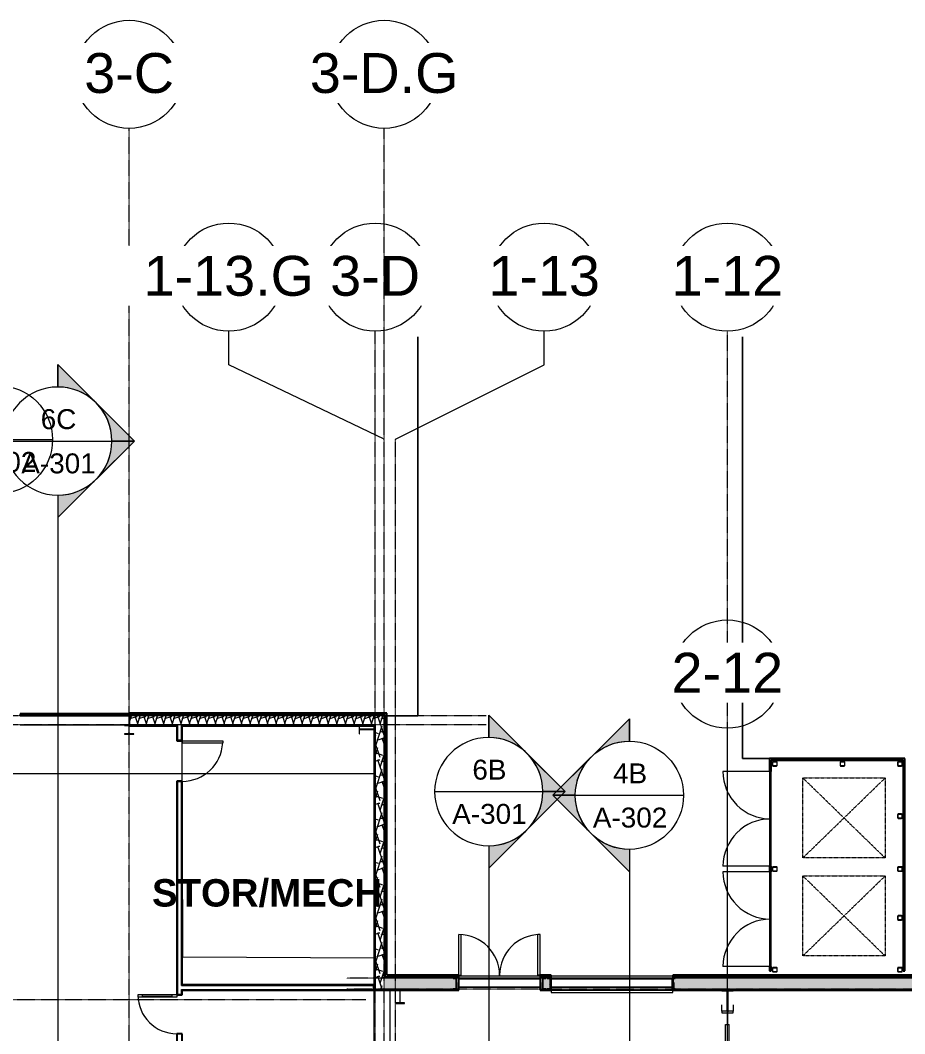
# Model space of a CAD drawing. Header units: inches. Extents: x 25369 to 33161, y -23509 to -20274.
# Drawn here: x 28388 to 29172, y -21174 to -20274 of the extents above; entities that cross this region are included whole.
import ezdxf

# ---------------------------------------------------------------- set-up
doc = ezdxf.new("R2010")
doc.units = ezdxf.units.IN
doc.header["$MEASUREMENT"] = 0
doc.linetypes.add('Grid Line 1_2_', pattern=[0.875, 0.5, -0.125, 0.125, -0.125])
doc.linetypes.add('Hidden 1_8_', pattern=[0.1875, 0.125, -0.0625])
for name, color, linetype, lineweight in [('A-AREA', 32, 'Continuous', 9), ('A-DETL-HDLN', 90, 'Hidden 1_8_', 9), ('A-DOOR', 31, 'Continuous', 9), ('A-DOOR-GLAZ', 31, 'Continuous', 15), ('A-FLOR', 192, 'Continuous', 9), ('A-FLOR-HRAL', 11, 'Continuous', 9), ('A-WALL', 113, 'Continuous', 9), ('A-WALL-PATT', 111, 'Continuous', 25), ('C-TOPO', 7, 'Continuous', 9), ('EOP-PR', 4, 'Continuous', 13), ('G-ANNO-SYMB', 111, 'Continuous', 9), ('I-WALL', 2, 'Continuous', 9), ('L-SITE-WALL', 31, 'Continuous', 9), ('M-AREA-IDEN', 171, 'Continuous', 9), ('S-BEAM', 12, 'Continuous', 9), ('S-COLS', 52, 'Continuous', 9), ('S-GRID', 1, 'Continuous', 9), ('S-GRID-IDEN', 1, 'Continuous', 9)]:
    doc.layers.add(name, color=color, linetype=linetype, lineweight=lineweight)
doc.styles.add('Arial', font='arial.ttf', dxfattribs={"height": 35.407186})
doc.styles.add('Arial_1', font='arial.ttf', dxfattribs={"height": 17.703593})
doc.styles.add('Arial_B', font='arialbd.ttf', dxfattribs={"height": 24.354149})
pattern_1 = [(161.57, (5930.086, 0.96), (-7.6802237, -0.0009796), [0, -54.643, 6.067, 0]), (18.43, (5928.166, 0.96), (-7.6802237, 0.0009796), [0, -54.643, 6.067, 0]), (108.43, (5930.086, 0.96), (3.8382953, -19.20136532), [18.211, -42.499]), (71.57, (5928.166, 0.96), (3.8382953, 19.20136532), [18.211, -42.499])]
pattern_2 = [(0, (5929.126, 0), (0, 24), []), (90, (5929.126, 0), (-24, 1e-15), [])]
pattern_3 = [(45, (5929.126, 0), (-19.00703, 19.00703), []), (45, (5929.126, 28.8), (-19.00703, 19.00703), [])]
pattern_4 = [(0, (5929.126, 0), (61.44, 15.36), [2.534, -43.546, 2.534, -43.546, -245.76]), (0, (5929.126, 0), (61.44, 15.36), [-92.16, 2.534, -89.626, 2.534, -43.546, -107.52]), (0, (5929.126, 0), (61.44, 15.36), [-230.4, 2.534, -28.186, 2.534, -74.266]), (120, (5952.166, 7.68), (-44.02215, 45.528601), [2.534, -43.546, 2.534, -43.546, -245.76]), (120, (5952.166, 7.68), (-44.02215, 45.528601), [-92.16, 2.534, -89.626, 2.534, -43.546, -107.52]), (120, (5952.166, 7.68), (-44.02215, 45.528601), [-230.4, 2.534, -28.186, 2.534, -74.266]), (240, (5959.846, 38.4), (-17.41785, -60.888601), [2.534, -43.546, 2.534, -43.546, -245.76]), (240, (5959.846, 38.4), (-17.41785, -60.888601), [-92.16, 2.534, -89.626, 2.534, -43.546, -107.52]), (240, (5959.846, 38.4), (-17.41785, -60.888601), [-230.4, 2.534, -28.186, 2.534, -74.266])]
pattern_5 = [(225, (29015.017, -22360.053), (19.00703, -19.00703), []), (225, (29015.017, -22388.853), (19.00703, -19.00703), [])]

# ---------------------------------------------------------------- blocks, each defined once
blk = doc.blocks.new('Struct_Xcel_Sports Complex_rvt-2-Overall Floor Plan')
at = {"layer": 'A-FLOR', "color": 7}
for p, q in [((22602.62, -21105.85), (22602.19, -20900.3)), ((22772.64, -21106.56), (22602.62, -21105.85)), ((22847.77, -21132.3), (22919.77, -21132.3)), ((22929.52, -21132.3), (23036.77, -21132.3)), ((23037.29, -21132.3), (23037.52, -21132.3))]:
    blk.add_line(p, q, dxfattribs=at)
at = {"layer": 'L-SITE-WALL', "color": 7}
for p, q in [((22847.77, -21124.3), (22919.77, -21124.3)), ((22929.52, -21124.3), (23036.77, -21124.3)), ((22919.77, -21132.3), (22847.77, -21132.3)), ((23036.77, -21132.3), (22929.52, -21132.3)), ((23037.52, -21132.3), (23037.29, -21132.3))]:
    blk.add_line(p, q, dxfattribs=at)
blk = doc.blocks.new('Single-Glass 1 - 2_  10 7_16_ x96_-1573759-Overall Floor Plan')
at = {"layer": 'A-DOOR', "lineweight": 13}
for p, q in [((15.21875, 32.8125), (15.21875, 36.8125)), ((17.21875, 36.8125), (15.21875, 36.8125)), ((17.21875, 32.8125), (17.21875, 36.8125)), ((15.21875, 32.8125), (17.21875, 32.8125)), ((15.21875, 6.375), (17.21875, 6.375)), ((15.21875, 2.375), (15.21875, 6.375)), ((17.21875, 2.375), (15.21875, 2.375)), ((17.21875, 2.375), (17.21875, 6.375))]:
    blk.add_line(p, q, dxfattribs=at)
at = {"layer": 'A-DOOR'}
for p, q in [((15.21875, 6.375), (15.21875, 32.8125)), ((17.21875, 6.375), (17.21875, 32.8125))]:
    blk.add_line(p, q, dxfattribs=at)
blk.add_arc((17.21875, 2.375), 34.4375, 90, 180, dxfattribs=at)
at = {"layer": 'A-DOOR-GLAZ'}
blk.add_line((16.21875, 32.8125), (16.21875, 6.375), dxfattribs=at)
blk = doc.blocks.new('Single-Flush - 36_ x 84_-1318930-Overall Floor Plan')
at = {"layer": 'A-DOOR', "lineweight": 13}
for p, q in [((16, -2.37), (16, -38.39)), ((18, -2.37), (16, -2.37)), ((18, -2.37), (18, -38.39)), ((18, -38.39), (16, -38.39))]:
    blk.add_line(p, q, dxfattribs=at)
at = {"layer": 'A-DOOR'}
blk.add_arc((18, -2.37), 36.07, 180, 266.82115, dxfattribs=at)
blk = doc.blocks.new('Double-Flush - 72_ x 96_-983185-Overall Floor Plan')
at = {"layer": 'A-DOOR', "lineweight": 13}
for p, q in [((-36, -6.63), (-36, -42.63)), ((-36, -6.63), (-34, -6.63)), ((-34, -6.63), (-34, -42.63)), ((34, -6.63), (34, -42.57)), ((36, -6.63), (34, -6.63)), ((36, -6.63), (36, -42.63)), ((-36, -42.63), (-34, -42.63))]:
    blk.add_line(p, q, dxfattribs=at)
at = {"layer": 'A-DOOR'}
for centre, start, end in [((-36, -6.63), 270, 360), ((36, -6.63), 180, 270)]:
    blk.add_arc(centre, 36, start, end, dxfattribs=at)
blk = doc.blocks.new('overhead door - one-983186-Overall Floor Plan')
at = {"layer": 'A-DOOR'}
for p, q in [((54, -7), (-54, -7)), ((-54, -7), (-54, -8.75)), ((-54, -8.75), (54, -8.75)), ((54, -8.75), (54, -7))]:
    blk.add_line(p, q, dxfattribs=at)
blk = doc.blocks.new('Top Rail Type - Top Rail_Internal_-939601-Overall Floor Plan')
at = {"layer": 'A-FLOR-HRAL'}
for p, q in [((23084.37, -21165.6), (23087.41, -21165.6)), ((23084.37, -21254.61), (23084.37, -21165.6)), ((23087.41, -21256.58), (23087.41, -21165.6))]:
    blk.add_line(p, q, dxfattribs=at)
blk = doc.blocks.new('dumpster door - one-1001559-Overall Floor Plan')
at = {"layer": 'A-DOOR'}
for p, q in [((-42, 0.5), (42, 0.5)), ((-42, 0), (-42, -42)), ((42, 0), (42, -42)), ((42, -0.5), (-42, -0.5))]:
    blk.add_line(p, q, dxfattribs=at)
for centre, start, end in [((-42, 0), 270, 0), ((42, 0), 180, 270)]:
    blk.add_arc(centre, 42, start, end, dxfattribs=at)
blk = doc.blocks.new('HSS-Hollow Structural Section-Column - HSS4X4X1_4-1001889-Overall Floor Plan')
at = {"layer": 'S-COLS'}
h = blk.add_hatch(dxfattribs=at)
h.set_pattern_fill('FP_20', color=256, style=0, pattern_type=2)
h.set_pattern_definition([(225, (29057.112, -21116.928), (19.00703, -19.00703), []), (225, (29057.112, -21145.728), (19.00703, -19.00703), [])])
h.paths.add_polyline_path([(-1.53, 2), (-1.86, 1.86), (-2, 1.53), (-2, -1.53), (-1.86, -1.86), (-1.53, -2), (1.53, -2), (1.86, -1.86), (2, -1.53), (2, 1.53), (1.86, 1.86), (1.53, 2)], flags=0)
h.paths.add_polyline_path([(-1.53, 1.77), (1.7, 1.7), (1.77, 1.53), (1.7, -1.7), (1.53, -1.77), (-1.7, -1.7), (-1.77, -1.53), (-1.7, 1.7)], flags=0)
at = {"layer": 'S-COLS', "lineweight": 15}
for p, q in [((-2, 1.53), (-2, -1.53)), ((-1.77, -1.53), (-1.77, 1.53)), ((1.53, 2), (-1.53, 2)), ((-1.53, 1.77), (1.53, 1.77)), ((1.77, 1.53), (1.77, -1.53)), ((2, -1.53), (2, 1.53)), ((1.53, -1.77), (-1.53, -1.77)), ((-1.53, -2), (1.53, -2))]:
    blk.add_line(p, q, dxfattribs=at)
for centre, radius, start, end in [((-1.53, 1.53), 0.466, 90, 180), ((-1.53, 1.53), 0.233, 90, 180), ((1.53, 1.53), 0.466, 360, 90), ((1.53, 1.53), 0.233, 0, 90), ((-1.53, -1.53), 0.466, 180, 270), ((-1.53, -1.53), 0.233, 180, 270), ((1.53, -1.53), 0.233, 270, 360), ((1.53, -1.53), 0.466, 270, 360)]:
    blk.add_arc(centre, radius, start, end, dxfattribs=at)
blk = doc.blocks.new('HSS-Hollow Structural Section-Column - HSS4X4X1_4-V17-Overall Floor Plan')
at = {"layer": 'S-COLS', "lineweight": 15}
for p, q in [((-2, 1.534), (-2, -1.534)), ((-1.767, -1.534), (-1.767, 1.534)), ((1.534, 2), (-1.534, 2)), ((-1.534, 1.767), (1.534, 1.767)), ((1.767, 1.534), (1.767, -1.534)), ((2, -1.534), (2, 1.534)), ((1.534, -1.767), (-1.534, -1.767)), ((-1.534, -2), (1.534, -2))]:
    blk.add_line(p, q, dxfattribs=at)
for centre, radius, start, end in [((-1.534, 1.534), 0.466, 90, 180), ((-1.534, 1.534), 0.233, 90, 180), ((1.534, 1.534), 0.466, 360, 90), ((1.534, 1.534), 0.233, 0, 90), ((-1.534, -1.534), 0.466, 180, 270), ((-1.534, -1.534), 0.233, 180, 270), ((1.534, -1.534), 0.233, 270, 360), ((1.534, -1.534), 0.466, 270, 360)]:
    blk.add_arc(centre, radius, start, end, dxfattribs=at)
blk = doc.blocks.new('HSS-Hollow Structural Section-Column - HSS4X4X1_4-V18-Overall Floor Plan')
at = {"layer": 'S-COLS', "lineweight": 15}
for p, q in [((-2, 1.534), (-2, -1.534)), ((-1.767, -1.534), (-1.767, 1.534)), ((1.534, 2), (-1.534, 2)), ((-1.534, 1.767), (1.534, 1.767)), ((1.767, 1.534), (1.767, -1.534)), ((2, -1.534), (2, 1.534)), ((1.534, -1.767), (-1.534, -1.767)), ((-1.534, -2), (1.534, -2))]:
    blk.add_line(p, q, dxfattribs=at)
for centre, radius, start, end in [((-1.534, 1.534), 0.466, 90, 180), ((-1.534, 1.534), 0.233, 90, 180), ((1.534, 1.534), 0.466, 360, 90), ((1.534, 1.534), 0.233, 0, 90), ((-1.534, -1.534), 0.466, 180, 270), ((-1.534, -1.534), 0.233, 180, 270), ((1.534, -1.534), 0.233, 270, 360), ((1.534, -1.534), 0.466, 270, 360)]:
    blk.add_arc(centre, radius, start, end, dxfattribs=at)
blk = doc.blocks.new('HSS-Hollow Structural Section-Column - HSS4X4X1_4-V19-Overall Floor Plan')
at = {"layer": 'S-COLS', "lineweight": 15}
for p, q in [((-2, 1.534), (-2, -1.534)), ((-1.767, -1.534), (-1.767, 1.534)), ((1.534, 2), (-1.534, 2)), ((-1.534, 1.767), (1.534, 1.767)), ((1.767, 1.534), (1.767, -1.534)), ((2, -1.534), (2, 1.534)), ((1.534, -1.767), (-1.534, -1.767)), ((-1.534, -2), (1.534, -2))]:
    blk.add_line(p, q, dxfattribs=at)
for centre, radius, start, end in [((-1.534, 1.534), 0.466, 90, 180), ((-1.534, 1.534), 0.233, 90, 180), ((1.534, 1.534), 0.466, 360, 90), ((1.534, 1.534), 0.233, 0, 90), ((-1.534, -1.534), 0.466, 180, 270), ((-1.534, -1.534), 0.233, 180, 270), ((1.534, -1.534), 0.233, 270, 360), ((1.534, -1.534), 0.466, 270, 360)]:
    blk.add_arc(centre, radius, start, end, dxfattribs=at)
blk = doc.blocks.new('HSS-Hollow Structural Section-Column - HSS4X4X1_4-V20-Overall Floor Plan')
at = {"layer": 'S-COLS', "lineweight": 15}
for p, q in [((-2, 1.534), (-2, -1.534)), ((-1.767, -1.534), (-1.767, 1.534)), ((1.534, 2), (-1.534, 2)), ((-1.534, 1.767), (1.534, 1.767)), ((1.767, 1.534), (1.767, -1.534)), ((2, -1.534), (2, 1.534)), ((1.534, -1.767), (-1.534, -1.767)), ((-1.534, -2), (1.534, -2))]:
    blk.add_line(p, q, dxfattribs=at)
for centre, radius, start, end in [((-1.534, 1.534), 0.466, 90, 180), ((-1.534, 1.534), 0.233, 90, 180), ((1.534, 1.534), 0.466, 360, 90), ((1.534, 1.534), 0.233, 0, 90), ((-1.534, -1.534), 0.466, 180, 270), ((-1.534, -1.534), 0.233, 180, 270), ((1.534, -1.534), 0.233, 270, 360), ((1.534, -1.534), 0.466, 270, 360)]:
    blk.add_arc(centre, radius, start, end, dxfattribs=at)
blk = doc.blocks.new('HSS-Hollow Structural Section-Column - HSS4X4X1_4-V21-Overall Floor Plan')
at = {"layer": 'S-COLS'}
h = blk.add_hatch(dxfattribs=at)
h.set_pattern_fill('FP_21', color=256, style=0, pattern_type=2)
h.set_pattern_definition([(225, (29168.112, -20934.178), (19.00703, -19.00703), []), (225, (29168.112, -20962.978), (19.00703, -19.00703), [])])
h.paths.add_polyline_path([(1.53, 2), (-1.53, 2), (-1.86, 1.86), (-2, 1.53), (-2, -1.53), (-1.86, -1.86), (-1.53, -2), (1.53, -2), (1.86, -1.86), (2, -1.53), (2, 1.53), (1.86, 1.86)], flags=0)
h.paths.add_polyline_path([(1.53, 1.77), (1.7, 1.7), (1.77, 1.53), (1.7, -1.7), (1.53, -1.77), (-1.7, -1.7), (-1.77, -1.53), (-1.7, 1.7), (-1.53, 1.77)], flags=0)
at = {"layer": 'S-COLS', "lineweight": 15}
for p, q in [((-2, 1.53), (-2, -1.53)), ((-1.77, -1.53), (-1.77, 1.53)), ((1.53, 2), (-1.53, 2)), ((-1.53, 1.77), (1.53, 1.77)), ((1.77, 1.53), (1.77, -1.53)), ((2, -1.53), (2, 1.53)), ((1.53, -1.77), (-1.53, -1.77)), ((-1.53, -2), (1.53, -2))]:
    blk.add_line(p, q, dxfattribs=at)
for centre, radius, start, end in [((-1.53, 1.53), 0.466, 90, 180), ((-1.53, 1.53), 0.233, 90, 180), ((1.53, 1.53), 0.466, 360, 90), ((1.53, 1.53), 0.233, 0, 90), ((-1.53, -1.53), 0.466, 180, 270), ((-1.53, -1.53), 0.233, 180, 270), ((1.53, -1.53), 0.233, 270, 360), ((1.53, -1.53), 0.466, 270, 360)]:
    blk.add_arc(centre, radius, start, end, dxfattribs=at)
blk = doc.blocks.new('HSS-Hollow Structural Section-Column - HSS4X4X1_4-V22-Overall Floor Plan')
at = {"layer": 'S-COLS', "lineweight": 15}
for p, q in [((-2, 1.534), (-2, -1.534)), ((-1.767, -1.534), (-1.767, 1.534)), ((1.534, 2), (-1.534, 2)), ((-1.534, 1.767), (1.534, 1.767)), ((1.767, 1.534), (1.767, -1.534)), ((2, -1.534), (2, 1.534)), ((1.534, -1.767), (-1.534, -1.767)), ((-1.534, -2), (1.534, -2))]:
    blk.add_line(p, q, dxfattribs=at)
for centre, radius, start, end in [((-1.534, 1.534), 0.466, 90, 180), ((-1.534, 1.534), 0.233, 90, 180), ((1.534, 1.534), 0.466, 360, 90), ((1.534, 1.534), 0.233, 0, 90), ((-1.534, -1.534), 0.466, 180, 270), ((-1.534, -1.534), 0.233, 180, 270), ((1.534, -1.534), 0.233, 270, 360), ((1.534, -1.534), 0.466, 270, 360)]:
    blk.add_arc(centre, radius, start, end, dxfattribs=at)
blk = doc.blocks.new('HSS-Hollow Structural Section-Column - HSS4X4X1_4-V23-Overall Floor Plan')
at = {"layer": 'S-COLS'}
h = blk.add_hatch(dxfattribs=at)
h.set_pattern_fill('FP_22', color=256, style=0, pattern_type=2)
h.set_pattern_definition([(225, (29168.112, -20980.553), (19.00703, -19.00703), []), (225, (29168.112, -21009.353), (19.00703, -19.00703), [])])
h.paths.add_polyline_path([(-1.53, 2), (-1.86, 1.86), (-2, 1.53), (-2, -1.53), (-1.86, -1.86), (-1.53, -2), (1.53, -2), (1.86, -1.86), (2, -1.53), (2, 1.53), (1.86, 1.86), (1.53, 2)], flags=0)
h.paths.add_polyline_path([(1.53, 1.77), (1.7, 1.7), (1.77, 1.53), (1.7, -1.7), (1.53, -1.77), (-1.7, -1.7), (-1.77, -1.53), (-1.7, 1.7), (-1.53, 1.77)], flags=0)
at = {"layer": 'S-COLS', "lineweight": 15}
for p, q in [((-2, 1.53), (-2, -1.53)), ((-1.77, -1.53), (-1.77, 1.53)), ((1.53, 2), (-1.53, 2)), ((-1.53, 1.77), (1.53, 1.77)), ((1.77, 1.53), (1.77, -1.53)), ((2, -1.53), (2, 1.53)), ((1.53, -1.77), (-1.53, -1.77)), ((-1.53, -2), (1.53, -2))]:
    blk.add_line(p, q, dxfattribs=at)
for centre, radius, start, end in [((-1.53, 1.53), 0.466, 90, 180), ((-1.53, 1.53), 0.233, 90, 180), ((1.53, 1.53), 0.466, 360, 90), ((1.53, 1.53), 0.233, 0, 90), ((-1.53, -1.53), 0.466, 180, 270), ((-1.53, -1.53), 0.233, 180, 270), ((1.53, -1.53), 0.233, 270, 360), ((1.53, -1.53), 0.466, 270, 360)]:
    blk.add_arc(centre, radius, start, end, dxfattribs=at)
blk = doc.blocks.new('HSS-Hollow Structural Section-Column - HSS4X4X1_4-V24-Overall Floor Plan')
at = {"layer": 'S-COLS', "lineweight": 15}
for p, q in [((-2, 1.534), (-2, -1.534)), ((-1.767, -1.534), (-1.767, 1.534)), ((1.534, 2), (-1.534, 2)), ((-1.534, 1.767), (1.534, 1.767)), ((1.767, 1.534), (1.767, -1.534)), ((2, -1.534), (2, 1.534)), ((1.534, -1.767), (-1.534, -1.767)), ((-1.534, -2), (1.534, -2))]:
    blk.add_line(p, q, dxfattribs=at)
for centre, radius, start, end in [((-1.534, 1.534), 0.466, 90, 180), ((-1.534, 1.534), 0.233, 90, 180), ((1.534, 1.534), 0.466, 360, 90), ((1.534, 1.534), 0.233, 0, 90), ((-1.534, -1.534), 0.466, 180, 270), ((-1.534, -1.534), 0.233, 180, 270), ((1.534, -1.534), 0.233, 270, 360), ((1.534, -1.534), 0.466, 270, 360)]:
    blk.add_arc(centre, radius, start, end, dxfattribs=at)
blk = doc.blocks.new('columns and girder2 - one-V33-Overall Floor Plan')
at = {"layer": 'S-BEAM'}
h = blk.add_hatch(dxfattribs=at)
h.set_pattern_fill('FP_32', color=256, style=0, pattern_type=2)
h.set_pattern_definition(pattern_5)
h.paths.add_polyline_path([(-5, -0.5), (-5, -2), (5, -2), (5, -0.5)], flags=0)
h.paths.add_polyline_path([(-5, -17.03), (-5, -18.55), (5, -18.55), (5, -17.03)], flags=0)
h.paths.add_polyline_path([(5, -1204.89), (-5, -1204.89), (-5, -1206.4), (5, -1206.4)], flags=0)
h.paths.add_polyline_path([(5, -1224.25), (-5, -1224.25), (-5, -1225), (5, -1225)], flags=0)
h = blk.add_hatch(dxfattribs=at)
h.set_pattern_fill('FP_32', color=256, style=0, pattern_type=2)
h.set_pattern_definition(pattern_5)
h.paths.add_polyline_path([(0.62, -2), (-0.63, -2), (-0.63, -17.03), (0.62, -17.03)], flags=0)
h.paths.add_polyline_path([(-0.63, -1206.4), (-0.63, -1224.25), (0.62, -1224.25), (0.62, -1206.4)], flags=0)
at = {"layer": 'S-BEAM', "lineweight": 15}
for p, q in [((5, -1204.89), (-5, -1204.89)), ((-5, -1204.89), (-5, -1206.4)), ((5, -1206.4), (5, -1204.89)), ((-5, -1206.4), (5, -1206.4)), ((0.62, -1206.4), (-0.63, -1206.4)), ((-0.63, -1206.4), (-0.63, -1224.25)), ((0.62, -1224.25), (0.62, -1206.4)), ((5, -1224.25), (-5, -1224.25)), ((-5, -1224.25), (-5, -1225)), ((-0.63, -1224.25), (0.62, -1224.25)), ((5, -1225), (5, -1224.25))]:
    blk.add_line(p, q, dxfattribs=at)
at = {"layer": 'S-BEAM'}
for p, q in [((-5, -1211.89), (-5, -1206.4)), ((5, -1206.4), (5, -1212.01))]:
    blk.add_line(p, q, dxfattribs=at)
blk = doc.blocks.new('Girt_C - 8_D-1405501-Overall Floor Plan')
at = {"layer": 'S-BEAM'}
for p, q in [((22555.27, -20891.55), (22458.52, -20891.55)), ((22458.52, -20899.55), (22551.14, -20899.55))]:
    blk.add_line(p, q, dxfattribs=at)
blk = doc.blocks.new('Grid - Grid Head - Circle-14747-Overall Floor Plan')
at = {"layer": 'S-GRID-IDEN'}
blk.add_circle((0, 0), 0.25, dxfattribs=at)
blk = doc.blocks.new('Section - Section Head - Filled-1526-Overall Floor Plan')
at = {"layer": 'G-ANNO-SYMB'}
h = blk.add_hatch(color=256, dxfattribs=at)
edge = h.paths.add_edge_path(flags=0)
edge.add_line((-0.4268, 0.1768), (-0.25, 0.3536))
edge.add_line((-0.25, 0.3536), (-0.25, 0.25))
edge.add_arc((-0.25, 0), 0.25, 90, 135)
h = blk.add_hatch(color=256, dxfattribs=at)
edge = h.paths.add_edge_path(flags=0)
edge.add_arc((-0.25, 0), 0.25, 45, 90)
edge.add_line((-0.25, 0.25), (-0.25, 0.3536))
edge.add_line((-0.25, 0.3536), (-0.0732, 0.1768))
h = blk.add_hatch(color=256, dxfattribs=at)
edge = h.paths.add_edge_path(flags=0)
edge.add_arc((-0.25, 0), 0.2503, 137.9216, 180)
edge.add_line((-0.5003, 0), (-0.6036, 0))
edge.add_line((-0.6036, 0), (-0.4358, 0.1678))
h = blk.add_hatch(color=256, dxfattribs=at)
edge = h.paths.add_edge_path(flags=0)
edge.add_line((-0.0642, 0.1678), (0.1036, 0))
edge.add_line((0.1036, 0), (0.0003, 0))
edge.add_arc((-0.25, 0), 0.2503, 0, 42.0784)
for p, q in [((-0.25, 0.3536), (-0.6036, 0)), ((-0.25, 0.3536), (-0.4268, 0.1768)), ((-0.25, 0.3536), (0.1036, 0)), ((-0.25, 0.25), (-0.25, 0.3536)), ((-0.0732, 0.1768), (-0.25, 0.3536)), ((-0.25, 0.3536), (-0.25, 0.25)), ((-0.4358, 0.1678), (-0.6036, 0)), ((0.1036, 0), (-0.0642, 0.1678)), ((-0.6036, 0), (-0.5003, 0)), ((0.0003, 0), (0.1036, 0)), ((-0.5, 0), (-0.6036, 0)), ((0, 0), (0.1036, 0))]:
    blk.add_line(p, q, dxfattribs=at)
for radius, start, end in [(0.25, 360, 180), (0.25, 90, 135), (0.25, 45, 90), (0.2503, 137.9216, 180), (0.2503, 0, 42.0784), (0.25, 180, 360)]:
    blk.add_arc((-0.25, 0), radius, start, end, dxfattribs=at)

msp = doc.modelspace()

# ---------------------------------------------------------------- hatches: boundary and pattern name
at = {"layer": 'A-WALL-PATT', "lineweight": 9, "transparency": 33554649}
msp.add_hatch(color=256, dxfattribs=at).paths.add_polyline_path([(28484.33, -20891.2), (28484.33, -20889.62), (28387.7, -20889.62), (28387.7, -20891.2), (28432.9, -20891.2)], flags=0)
at = {"layer": 'A-WALL-PATT', "lineweight": 9}
h = msp.add_hatch(dxfattribs=at)
h.set_pattern_fill('FP_18', color=256, style=0, pattern_type=2)
h.set_pattern_definition(pattern_2)
h.paths.add_polyline_path([(28484.39, -20891.55), (28711.52, -20891.55), (28711.52, -20890.55), (28484.39, -20890.55)], flags=0)
h = msp.add_hatch(dxfattribs=at)
h.set_pattern_fill('FP_16', color=256, style=0, pattern_type=2)
h.set_pattern_definition(pattern_1)
h.paths.add_polyline_path([(28484.39, -20899.55), (28710.52, -20899.55), (28710.52, -20891.55), (28484.39, -20891.55)], flags=0)
h = msp.add_hatch(dxfattribs=at)
h.set_pattern_fill('FP_18', color=256, style=0, pattern_type=2)
h.set_pattern_definition(pattern_2)
h.paths.add_polyline_path([(28711.52, -21135.05), (28711.52, -21134.3), (28710.52, -21134.3), (28710.52, -21135.05)], flags=0)
h.paths.add_polyline_path([(28710.52, -21124.3), (28711.52, -21124.3), (28711.52, -20891.55), (28710.52, -20891.55), (28710.52, -21116.68)], flags=0)
h = msp.add_hatch(dxfattribs=at)
h.set_pattern_fill('FP_15', color=256, style=0, pattern_type=2)
h.set_pattern_definition(pattern_4)
h.paths.add_polyline_path([(28526.53, -21475.43), (28527.15, -21475.43), (28527.15, -21423.68), (28528.9, -21423.68), (28528.9, -21423.05), (28526.53, -21423.05)], flags=0)
h.paths.add_polyline_path([(28526.53, -21391.05), (28528.9, -21391.05), (28528.9, -21390.43), (28527.15, -21390.43), (28527.15, -21174.4), (28528.9, -21174.4), (28528.9, -21173.77), (28526.53, -21173.77), (28526.53, -21329.72)], flags=0)
h.paths.add_polyline_path([(28528.9, -21139.33), (28528.9, -21138.71), (28527.15, -21138.71), (28527.15, -20950.24), (28528.9, -20950.24), (28528.9, -20949.62), (28526.53, -20949.62), (28526.53, -21139.33)], flags=0)
h.paths.add_polyline_path([(28528.9, -20913.62), (28528.9, -20912.99), (28527.15, -20912.99), (28527.15, -20899.55), (28526.53, -20899.55), (28526.53, -20913.62)], flags=0)
h = msp.add_hatch(dxfattribs=at)
h.set_pattern_fill('FP_15', color=256, style=0, pattern_type=2)
h.set_pattern_definition(pattern_4)
h.paths.add_polyline_path([(28531.28, -21475.43), (28531.28, -21423.05), (28528.9, -21423.05), (28528.9, -21423.68), (28530.65, -21423.68), (28530.65, -21475.43)], flags=0)
h.paths.add_polyline_path([(28528.9, -21391.05), (28531.28, -21391.05), (28531.28, -21341.05), (28530.65, -21341.05), (28530.65, -21390.43), (28528.9, -21390.43)], flags=0)
h.paths.add_polyline_path([(28530.65, -21337.55), (28531.28, -21337.55), (28531.28, -21196.3), (28530.65, -21196.3), (28530.65, -21329.72)], flags=0)
h.paths.add_polyline_path([(28530.65, -21192.8), (28531.28, -21192.8), (28531.28, -21173.77), (28528.9, -21173.77), (28528.9, -21174.4), (28530.65, -21174.4), (28530.65, -21174.78)], flags=0)
h.paths.add_polyline_path([(28528.9, -21139.33), (28531.28, -21139.33), (28531.28, -21134.43), (28530.65, -21134.43), (28530.65, -21138.71), (28528.9, -21138.71)], flags=0)
h.paths.add_polyline_path([(28530.65, -21130.93), (28531.28, -21130.93), (28531.28, -20949.62), (28528.9, -20949.62), (28528.9, -20950.24), (28530.65, -20950.24), (28530.65, -21097.31)], flags=0)
h.paths.add_polyline_path([(28528.9, -20913.62), (28531.28, -20913.62), (28531.28, -20899.55), (28530.65, -20899.55), (28530.65, -20912.99), (28528.9, -20912.99)], flags=0)
h = msp.add_hatch(dxfattribs=at)
h.set_pattern_fill('FP_16', color=256, style=0, pattern_type=2)
h.set_pattern_definition(pattern_1)
h.paths.add_polyline_path([(28710.52, -21134.3), (28710.52, -20899.55), (28702.52, -20899.55), (28702.52, -21134.3)], flags=0)
h = msp.add_hatch(dxfattribs=at)
h.set_pattern_fill('FP_16', color=256, style=0, pattern_type=2)
h.set_pattern_definition(pattern_1)
h.paths.add_polyline_path([(28713.02, -21134.3), (28776.14, -21134.3), (28776.14, -21128.43), (28776.89, -21128.43), (28776.89, -21124.3), (28710.52, -21124.3), (28710.52, -21134.3), (28711.52, -21134.3)], flags=0)
h.paths.add_polyline_path([(31909.39, -21134.3), (31909.39, -21124.3), (31897.89, -21124.3), (31897.89, -21128.43), (31898.64, -21128.43), (31898.64, -21134.3), (31907.08, -21134.3)], flags=0)
h.paths.add_polyline_path([(28849.64, -21134.3), (28857.89, -21134.3), (28857.89, -21128.43), (28858.64, -21128.43), (28858.64, -21124.3), (28848.89, -21124.3), (28848.89, -21128.43), (28849.64, -21128.43)], flags=0)
h.paths.add_polyline_path([(28967.39, -21134.3), (31861.14, -21134.3), (31861.14, -21128.43), (31861.89, -21128.43), (31861.89, -21124.3), (28966.64, -21124.3), (28966.64, -21128.43), (28967.39, -21128.43)], flags=0)
h = msp.add_hatch(dxfattribs=at)
h.set_pattern_fill('FP_18', color=256, style=0, pattern_type=2)
h.set_pattern_definition(pattern_2)
h.paths.add_polyline_path([(28711.52, -21124.3), (28776.89, -21124.3), (28776.89, -21123.3), (28711.52, -21123.3)], flags=0)
h.paths.add_polyline_path([(31909.39, -21124.3), (31910.14, -21124.3), (31910.14, -21123.3), (31897.89, -21123.3), (31897.89, -21124.3), (31907.08, -21124.3)], flags=0)
h.paths.add_polyline_path([(31731.62, -21124.3), (31861.89, -21124.3), (31861.89, -21123.3), (28966.64, -21123.3), (28966.64, -21124.3), (31170.13, -21124.3)], flags=0)
h.paths.add_polyline_path([(28858.64, -21124.3), (28858.64, -21123.3), (28848.89, -21123.3), (28848.89, -21124.3)], flags=0)
h = msp.add_hatch(dxfattribs=at)
h.set_pattern_fill('FP_15', color=256, style=0, pattern_type=2)
h.set_pattern_definition(pattern_4)
h.paths.add_polyline_path([(28701.14, -21130.93), (28701.77, -21130.93), (28701.77, -21130.3), (28531.28, -21130.3), (28531.28, -21130.93), (28696.09, -21130.93)], flags=0)
at = {"layer": 'S-COLS'}
h = msp.add_hatch(dxfattribs=at)
h.set_pattern_fill('FP_13', color=256, style=0, pattern_type=2)
h.set_pattern_definition(pattern_3)
h.paths.add_polyline_path([(28488.27, -20907.8), (28488.27, -20907.37), (28485.1, -20907.37), (28484.61, -20907.17), (28484.41, -20906.68), (28484.41, -20900.68), (28484.61, -20900.19), (28485.1, -20899.99), (28488.27, -20899.99), (28488.27, -20899.55), (28480.27, -20899.55), (28480.27, -20899.99), (28483.43, -20899.99), (28483.92, -20900.19), (28484.12, -20900.68), (28484.12, -20906.68), (28483.92, -20907.17), (28483.43, -20907.37), (28480.27, -20907.37), (28480.27, -20907.8)], flags=0)
h = msp.add_hatch(dxfattribs=at)
h.set_pattern_fill('FP_13', color=256, style=0, pattern_type=2)
h.set_pattern_definition(pattern_3)
h.paths.add_polyline_path([(28702.08, -20907.55), (28702.52, -20907.55), (28702.52, -20899.55), (28702.08, -20899.55), (28702.08, -20902.72), (28701.88, -20903.21), (28701.39, -20903.41), (28689.39, -20903.41), (28688.9, -20903.21), (28688.7, -20902.72), (28688.7, -20899.55), (28688.27, -20899.55), (28688.27, -20907.55), (28688.7, -20907.55), (28688.7, -20904.39), (28688.9, -20903.9), (28689.39, -20903.7), (28701.39, -20903.7), (28701.88, -20903.9), (28702.08, -20904.39)], flags=0)
h = msp.add_hatch(dxfattribs=at)
h.set_pattern_fill('FP_13', color=256, style=0, pattern_type=2)
h.set_pattern_definition(pattern_3)
h.paths.add_polyline_path([(28851.14, -21134.3), (28854.03, -21134.3), (28853.9, -21133.99), (28853.6, -21133.87), (28851.67, -21133.56), (28851.67, -21125.04), (28853.9, -21124.61), (28854.03, -21124.3), (28851.14, -21124.3)], flags=0)
h = msp.add_hatch(dxfattribs=at)
h.set_pattern_fill('FP_13', color=256, style=0, pattern_type=2)
h.set_pattern_definition(pattern_3)
h.paths.add_polyline_path([(28857.89, -21134.3), (28857.89, -21124.3), (28855, -21124.3), (28855.13, -21124.61), (28855.44, -21124.74), (28857.37, -21125.04), (28857.37, -21133.56), (28855.13, -21133.99), (28855, -21134.3)], flags=0)
h = msp.add_hatch(dxfattribs=at)
h.set_pattern_fill('FP_13', color=256, style=0, pattern_type=2)
h.set_pattern_definition(pattern_3)
h.paths.add_polyline_path([(28965.89, -21134.3), (28968.78, -21134.3), (28968.65, -21133.99), (28968.35, -21133.87), (28966.42, -21133.56), (28966.42, -21125.04), (28968.65, -21124.61), (28968.78, -21124.3), (28965.89, -21124.3)], flags=0)
h = msp.add_hatch(dxfattribs=at)
h.set_pattern_fill('FP_13', color=256, style=0, pattern_type=2)
h.set_pattern_definition(pattern_3)
h.paths.add_polyline_path([(28720.52, -21146.8), (28728.52, -21146.8), (28728.52, -21146.37), (28725.35, -21146.37), (28724.86, -21146.17), (28724.66, -21145.68), (28724.66, -21135.43), (28724.86, -21134.94), (28725.35, -21134.74), (28728.52, -21134.74), (28728.52, -21134.3), (28720.52, -21134.3), (28720.52, -21134.74), (28723.68, -21134.74), (28724.17, -21134.94), (28724.37, -21135.43), (28724.37, -21145.68), (28724.17, -21146.17), (28723.68, -21146.37), (28720.52, -21146.37)], flags=0)

# ---------------------------------------------------------------- linework, layer by layer
at = {"layer": 'A-AREA'}
msp.add_line((28715.7, -21192.18), (28715.7, -21135.05), dxfattribs=at)
at = {"layer": 'A-DETL-HDLN'}
for p, q in [((29081.99, -20946.71), (29154.99, -20946.71)), ((29081.99, -21017.71), (29081.99, -20946.71)), ((29081.99, -20946.71), (29154.99, -21017.71)), ((29154.99, -20946.71), (29081.99, -21017.71)), ((29154.99, -20946.71), (29154.99, -21017.71)), ((29154.99, -21017.71), (29081.99, -21017.71)), ((29081.99, -21033.71), (29154.99, -21033.71)), ((29081.99, -21104.71), (29081.99, -21033.71)), ((29081.99, -21033.71), (29154.99, -21104.71)), ((29154.99, -21033.71), (29081.99, -21104.71)), ((29154.99, -21033.71), (29154.99, -21104.71)), ((29154.99, -21104.71), (29081.99, -21104.71))]:
    msp.add_line(p, q, dxfattribs=at)
at = {"layer": 'A-FLOR'}
msp.add_line((29015.02, -21155.16), (29015.02, -21165.6), dxfattribs=at)
at = {"layer": 'A-WALL', "lineweight": 25}
for p, q in [((28484.33, -20889.62), (28387.7, -20889.62)), ((28387.7, -20889.62), (28387.7, -20891.2)), ((28387.7, -20891.2), (28484.33, -20891.2)), ((28484.33, -20891.2), (28484.33, -20889.62)), ((28713.02, -20889.05), (28484.39, -20889.05)), ((28484.39, -20889.05), (28484.39, -20900.3)), ((28713.02, -21121.8), (28713.02, -20889.05)), ((28484.39, -20900.3), (28526.53, -20900.3)), ((28531.28, -20900.3), (28701.77, -20900.3)), ((28701.77, -20900.3), (28701.77, -21130.3)), ((29172.36, -20929.3), (29052.36, -20929.3)), ((29052.36, -20929.3), (29052.36, -20941.05)), ((29053.86, -20930.8), (29170.86, -20930.8)), ((29053.86, -20941.05), (29053.86, -20930.8)), ((29170.86, -20930.8), (29170.86, -21118.05)), ((29172.36, -21118.05), (29172.36, -20929.3)), ((29052.36, -20941.05), (29053.86, -20941.05)), ((29053.86, -21025.05), (29052.36, -21025.05)), ((29052.36, -21025.05), (29052.36, -21030.05)), ((29053.86, -21030.05), (29053.86, -21025.05)), ((29052.36, -21030.05), (29053.86, -21030.05)), ((29053.86, -21114.05), (29052.36, -21114.05)), ((29052.36, -21114.05), (29052.36, -21118.05)), ((29053.86, -21118.05), (29053.86, -21114.05)), ((28776.89, -21121.8), (28713.02, -21121.8)), ((28776.89, -21135.05), (28776.89, -21121.8)), ((28858.64, -21121.8), (28848.89, -21121.8)), ((28848.89, -21121.8), (28848.89, -21135.05)), ((28858.64, -21135.05), (28858.64, -21121.8)), ((31861.89, -21121.8), (28966.64, -21121.8)), ((28966.64, -21121.8), (28966.64, -21135.05)), ((29052.36, -21118.05), (29053.86, -21118.05)), ((29170.86, -21118.05), (29172.36, -21118.05)), ((28701.77, -21135.05), (28776.89, -21135.05)), ((28848.89, -21135.05), (28858.64, -21135.05)), ((28966.64, -21135.05), (31861.89, -21135.05))]:
    msp.add_line(p, q, dxfattribs=at)
at = {"layer": 'A-WALL'}
for p, q in [((28711.52, -20890.55), (28484.39, -20890.55)), ((28710.52, -20891.55), (28484.39, -20891.55)), ((28710.52, -20891.55), (28710.52, -21124.3)), ((28711.52, -20890.55), (28711.52, -21123.3)), ((28702.52, -20899.55), (28484.39, -20899.55)), ((28526.53, -20899.55), (28526.53, -20900.3)), ((28527.15, -20899.55), (28527.15, -20912.99)), ((28530.65, -20912.99), (28530.65, -20899.55)), ((28531.28, -20899.55), (28531.28, -20900.3)), ((28702.52, -20899.55), (28702.52, -21134.3)), ((28527.15, -20912.99), (28530.65, -20912.99)), ((28530.65, -20950.24), (28527.15, -20950.24)), ((28527.15, -20950.24), (28527.15, -21138.71)), ((28530.65, -21130.93), (28530.65, -20950.24)), ((28776.89, -21124.3), (28710.52, -21124.3)), ((28776.89, -21123.3), (28711.52, -21123.3)), ((28858.64, -21123.3), (28848.89, -21123.3)), ((28858.64, -21124.3), (28848.89, -21124.3)), ((31861.89, -21123.3), (28966.64, -21123.3)), ((31861.89, -21124.3), (28966.64, -21124.3)), ((28530.65, -21130.93), (28701.14, -21130.93)), ((28530.65, -21138.71), (28530.65, -21134.43)), ((28530.65, -21134.43), (28701.14, -21134.43)), ((28701.14, -21134.43), (28701.14, -21130.93)), ((28702.52, -21134.3), (28776.14, -21134.3)), ((28710.52, -21135.05), (28710.52, -21134.3)), ((28711.52, -21135.05), (28711.52, -21134.3)), ((28776.89, -21128.43), (28776.14, -21128.43)), ((28776.14, -21134.3), (28776.14, -21128.43)), ((28849.64, -21128.43), (28848.89, -21128.43)), ((28849.64, -21128.43), (28849.64, -21134.3)), ((28849.64, -21134.3), (28857.89, -21134.3)), ((28857.89, -21134.3), (28857.89, -21128.43)), ((28858.64, -21128.43), (28857.89, -21128.43)), ((28967.39, -21128.43), (28966.64, -21128.43)), ((28967.39, -21128.43), (28967.39, -21134.3)), ((28967.39, -21134.3), (31861.14, -21134.3)), ((28527.15, -21138.71), (28530.65, -21138.71))]:
    msp.add_line(p, q, dxfattribs=at)
at = {"layer": 'C-TOPO'}
for p, q in [((28740.36, -20891.55), (28740.36, -20555.04)), ((28740.36, -20555.04), (28740.36, -20891.55)), ((29028.36, -20555.04), (29028.36, -20774.58)), ((29028.36, -20774.58), (29028.36, -20555.04)), ((29028.36, -20774.58), (29028.36, -20929.3)), ((29028.36, -20929.3), (29028.36, -20774.58)), ((28713.02, -20891.55), (28740.36, -20891.55)), ((28740.36, -20891.55), (28713.02, -20891.55)), ((29028.36, -20929.3), (29052.36, -20929.3)), ((29052.36, -20929.3), (29028.36, -20929.3)), ((28848.89, -21124.95), (28776.89, -21124.95)), ((28776.89, -21124.95), (28848.89, -21124.95)), ((28965.89, -21124.95), (28858.64, -21124.95)), ((28858.64, -21124.95), (28965.89, -21124.95))]:
    msp.add_line(p, q, dxfattribs=at)
at = {"layer": 'EOP-PR'}
for p, q in [((28740.36, -20891.55), (28740.36, -20555.04)), ((29028.36, -20555.04), (29028.36, -20929.3)), ((28713.02, -20891.55), (28740.36, -20891.55)), ((29028.36, -20929.3), (29052.36, -20929.3))]:
    msp.add_line(p, q, dxfattribs=at)
at = {"layer": 'G-ANNO-SYMB'}
for p, q in [((28320.3, -20646.34), (28416.3, -20646.34)), ((28372.98, -20647.61), (28468.98, -20647.61)), ((28420.98, -20695.61), (28420.98, -22910.11)), ((28701.76, -20943.13), (27934.61, -20943.13)), ((28701.76, -21212.52), (28701.76, -20943.13)), ((28755.28, -20958.81), (28851.28, -20958.81)), ((28880.09, -20962.08), (28976.09, -20962.08)), ((28803.28, -21006.81), (28803.28, -22912.57)), ((28928.09, -21010.08), (28928.09, -22915.85))]:
    msp.add_line(p, q, dxfattribs=at)
at = {"layer": 'I-WALL', "lineweight": 25}
for p, q in [((28526.53, -20900.3), (28526.53, -20913.62)), ((28531.28, -20913.62), (28531.28, -20900.3)), ((28526.53, -20913.62), (28531.28, -20913.62)), ((28526.53, -20949.62), (28526.53, -21139.33)), ((28531.28, -20949.62), (28526.53, -20949.62)), ((28531.28, -21130.3), (28531.28, -20949.62)), ((28701.77, -21130.3), (28531.28, -21130.3)), ((28531.28, -21139.33), (28531.28, -21135.05)), ((28531.28, -21135.05), (28701.77, -21135.05)), ((28701.77, -21135.05), (28701.77, -21130.3)), ((28526.53, -21139.33), (28531.28, -21139.33)), ((28526.53, -21173.77), (28526.53, -21391.05)), ((28531.28, -21173.77), (28526.53, -21173.77)), ((28531.28, -21192.18), (28531.28, -21173.77))]:
    msp.add_line(p, q, dxfattribs=at)
at = {"layer": 'L-SITE-WALL'}
for p, q in [((28387.64, -20889.55), (28484.39, -20889.55)), ((28776.89, -21122.3), (28848.89, -21122.3)), ((28848.89, -21124.3), (28776.89, -21124.3)), ((28858.64, -21122.3), (28966.64, -21122.3)), ((28965.89, -21124.3), (28858.64, -21124.3))]:
    msp.add_line(p, q, dxfattribs=at)
at = {"layer": 'S-COLS', "lineweight": 15}
for p, q in [((28488.27, -20899.55), (28480.27, -20899.55)), ((28480.27, -20899.55), (28480.27, -20899.99)), ((28480.27, -20899.99), (28483.43, -20899.99)), ((28484.12, -20900.68), (28484.12, -20906.68)), ((28484.41, -20906.68), (28484.41, -20900.68)), ((28485.1, -20899.99), (28488.27, -20899.99)), ((28488.27, -20899.99), (28488.27, -20899.55)), ((28688.7, -20899.55), (28688.27, -20899.55)), ((28688.27, -20899.55), (28688.27, -20907.55)), ((28688.7, -20902.72), (28688.7, -20899.55)), ((28702.52, -20899.55), (28702.08, -20899.55)), ((28702.08, -20899.55), (28702.08, -20902.72)), ((28702.52, -20907.55), (28702.52, -20899.55)), ((28483.43, -20907.37), (28480.27, -20907.37)), ((28480.27, -20907.37), (28480.27, -20907.8)), ((28480.27, -20907.8), (28488.27, -20907.8)), ((28488.27, -20907.37), (28485.1, -20907.37)), ((28488.27, -20907.8), (28488.27, -20907.37)), ((28688.27, -20907.55), (28688.7, -20907.55)), ((28688.7, -20907.55), (28688.7, -20904.39)), ((28701.39, -20903.41), (28689.39, -20903.41)), ((28689.39, -20903.7), (28701.39, -20903.7)), ((28702.08, -20904.39), (28702.08, -20907.55)), ((28702.08, -20907.55), (28702.52, -20907.55)), ((28774.64, -21124.3), (28771.75, -21124.3)), ((28772.19, -21124.74), (28774.12, -21125.04)), ((28774.12, -21125.04), (28774.12, -21133.56)), ((28774.64, -21134.3), (28774.64, -21124.3)), ((28854.03, -21124.3), (28851.14, -21124.3)), ((28851.14, -21124.3), (28851.14, -21134.3)), ((28851.67, -21125.04), (28853.6, -21124.74)), ((28851.67, -21133.56), (28851.67, -21125.04)), ((28857.89, -21124.3), (28855, -21124.3)), ((28855.44, -21124.74), (28857.37, -21125.04)), ((28857.37, -21125.04), (28857.37, -21133.56)), ((28857.89, -21134.3), (28857.89, -21124.3)), ((28968.78, -21124.3), (28965.89, -21124.3)), ((28965.89, -21124.3), (28965.89, -21134.3)), ((28966.42, -21125.04), (28968.35, -21124.74)), ((28966.42, -21133.56), (28966.42, -21125.04)), ((28728.52, -21134.3), (28720.52, -21134.3)), ((28720.52, -21134.3), (28720.52, -21134.74)), ((28720.52, -21134.74), (28723.68, -21134.74)), ((28724.37, -21135.43), (28724.37, -21145.68)), ((28724.66, -21145.68), (28724.66, -21135.43)), ((28725.35, -21134.74), (28728.52, -21134.74)), ((28728.52, -21134.74), (28728.52, -21134.3)), ((28771.75, -21134.3), (28774.64, -21134.3)), ((28774.12, -21133.56), (28772.19, -21133.87)), ((28851.14, -21134.3), (28854.03, -21134.3)), ((28853.6, -21133.87), (28851.67, -21133.56)), ((28855, -21134.3), (28857.89, -21134.3)), ((28857.37, -21133.56), (28855.44, -21133.87)), ((28965.89, -21134.3), (28968.78, -21134.3)), ((28968.35, -21133.87), (28966.42, -21133.56)), ((28723.68, -21146.37), (28720.52, -21146.37)), ((28720.52, -21146.37), (28720.52, -21146.8)), ((28720.52, -21146.8), (28728.52, -21146.8)), ((28728.52, -21146.37), (28725.35, -21146.37)), ((28728.52, -21146.8), (28728.52, -21146.37))]:
    msp.add_line(p, q, dxfattribs=at)
for centre, radius, start, end in [((28483.43, -20900.68), 0.691, 0, 90), ((28485.1, -20900.68), 0.691, 90, 180), ((28483.43, -20906.68), 0.691, 270, 0), ((28485.1, -20906.68), 0.691, 180, 270), ((28689.39, -20902.72), 0.691, 180, 270), ((28689.39, -20904.39), 0.691, 90, 180), ((28701.39, -20902.72), 0.691, 270, 0), ((28701.39, -20904.39), 0.691, 0, 90), ((28772.19, -21124.3), 0.436, 180, 270), ((28853.6, -21124.3), 0.436, 270, 0), ((28855.44, -21124.3), 0.436, 180, 270), ((28968.35, -21124.3), 0.436, 270, 0), ((28723.68, -21135.43), 0.691, 0, 90), ((28725.35, -21135.43), 0.691, 90, 180), ((28772.19, -21134.3), 0.436, 90, 180), ((28853.6, -21134.3), 0.436, 0, 90), ((28855.44, -21134.3), 0.436, 90, 180), ((28968.35, -21134.3), 0.436, 0, 90), ((28723.68, -21145.68), 0.691, 270, 0), ((28725.35, -21145.68), 0.691, 180, 270)]:
    msp.add_arc(centre, radius, start, end, dxfattribs=at)
at = {"layer": 'S-GRID', "linetype": 'Grid Line 1_2_'}
for p, q in [((28484.27, -23155.1), (28484.27, -20370)), ((28702.52, -22389.58), (28702.52, -20550.05)), ((29015.02, -23095.8), (29015.02, -20550.05)), ((28710.52, -22389.58), (28710.52, -20646.05)), ((28720.52, -22389.58), (28720.52, -20646.05)), ((28800.98, -20891.55), (27496.49, -20891.55)), ((28800.98, -20899.55), (27400.49, -20899.55)), ((29015.02, -23413.24), (29015.02, -20902.43)), ((32930.59, -21124.3), (28677.14, -21124.3)), ((33026.59, -21134.3), (28677.14, -21134.3)), ((28694.14, -21143.8), (27400.49, -21143.8))]:
    msp.add_line(p, q, dxfattribs=at)
at = {"layer": 'S-GRID'}
for p, q in [((28572.66, -20579.78), (28572.66, -20550.05)), ((28852.47, -20579.78), (28852.47, -20550.05)), ((28710.52, -20646.05), (28572.66, -20579.78)), ((28720.52, -20646.05), (28852.47, -20579.78))]:
    msp.add_line(p, q, dxfattribs=at)

# ---------------------------------------------------------------- block references
at = {"lineweight": 5}
msp.add_blockref('Struct_Xcel_Sports Complex_rvt-2-Overall Floor Plan', (5929.13, 0), dxfattribs=at)
at = {"layer": 'A-DOOR'}
for name, p, rotation in [('Single-Flush - 36_ x 84_-1318930-Overall Floor Plan', (28528.9, -20931.62), 89.99999999999959), ('dumpster door - one-1001559-Overall Floor Plan', (29053.11, -20983.05), 270), ('dumpster door - one-1001559-Overall Floor Plan', (29053.11, -21072.05), 270), ('Double-Flush - 72_ x 96_-983185-Overall Floor Plan', (28812.89, -21128.43), 180), ('Single-Glass 1 - 2_  10 7_16_ x96_-1573759-Overall Floor Plan', (28528.9, -21156.55), 89.99999999999959)]:
    msp.add_blockref(name, p, dxfattribs=dict(at, rotation=rotation))
msp.add_blockref('overhead door - one-983186-Overall Floor Plan', (28912.64, -21128.43), dxfattribs=at)
at = {"layer": 'A-FLOR-HRAL'}
msp.add_blockref('Top Rail Type - Top Rail_Internal_-939601-Overall Floor Plan', (5929.13, 0), dxfattribs=at)
at = {"layer": 'G-ANNO-SYMB', "extrusion": (0, 0, -1), "xscale": 191.9999999999999, "yscale": 191.9999999999999, "zscale": 191.9999999999999, "rotation": 270.0000000000003}
for p in [(-28368.3, -20694.34), (-28928.09, -21010.08)]:
    msp.add_blockref('Section - Section Head - Filled-1526-Overall Floor Plan', p, dxfattribs=at)
at = {"layer": 'G-ANNO-SYMB', "xscale": 191.9999999999999, "yscale": 191.9999999999999, "zscale": 191.9999999999999, "rotation": 269.9999999999996}
for p in [(28420.98, -20695.61), (28803.28, -21006.81)]:
    msp.add_blockref('Section - Section Head - Filled-1526-Overall Floor Plan', p, dxfattribs=at)
at = {"layer": 'S-BEAM'}
msp.add_blockref('Girt_C - 8_D-1405501-Overall Floor Plan', (5929.13, 0), dxfattribs=at)
at = {"layer": 'S-BEAM', "rotation": 180}
msp.add_blockref('columns and girder2 - one-V33-Overall Floor Plan', (29015.02, -22360.05), dxfattribs=at)
at = {"layer": 'S-COLS', "rotation": 180}
for name, p in [('HSS-Hollow Structural Section-Column - HSS4X4X1_4-V20-Overall Floor Plan', (29057.11, -20934.18)), ('HSS-Hollow Structural Section-Column - HSS4X4X1_4-V24-Overall Floor Plan', (29117.11, -20934.18)), ('HSS-Hollow Structural Section-Column - HSS4X4X1_4-V21-Overall Floor Plan', (29168.11, -20934.18)), ('HSS-Hollow Structural Section-Column - HSS4X4X1_4-V23-Overall Floor Plan', (29168.11, -20980.55)), ('HSS-Hollow Structural Section-Column - HSS4X4X1_4-V18-Overall Floor Plan', (29057.11, -21027.55)), ('HSS-Hollow Structural Section-Column - HSS4X4X1_4-V19-Overall Floor Plan', (29168.11, -21027.55)), ('HSS-Hollow Structural Section-Column - HSS4X4X1_4-V22-Overall Floor Plan', (29168.11, -21070.93)), ('HSS-Hollow Structural Section-Column - HSS4X4X1_4-1001889-Overall Floor Plan', (29057.11, -21116.93)), ('HSS-Hollow Structural Section-Column - HSS4X4X1_4-V17-Overall Floor Plan', (29168.11, -21116.93))]:
    msp.add_blockref(name, p, dxfattribs=at)
at = {"layer": 'S-GRID-IDEN', "xscale": 191.9999999999999, "yscale": 191.9999999999999, "zscale": 191.9999999999999}
for p in [(28484.27, -20322), (28710.52, -20322), (28572.66, -20502.05), (28852.47, -20502.05), (29015.02, -20502.05), (29015.02, -20854.43)]:
    msp.add_blockref('Grid - Grid Head - Circle-14747-Overall Floor Plan', p, dxfattribs=at)

# ---------------------------------------------------------------- texts
at = {"layer": 'G-ANNO-SYMB', "char_height": 17.704, "attachment_point": 2, "line_spacing_factor": 0.938532, "style": 'Arial_1'}
for s, insert, width in [('6C', (28421.6, -20619.27), 37.584), ('A-302', (28368.91, -20657.28), 78.624), ('A-301', (28421.6, -20658.55), 78.624), ('6B', (28803.9, -20930.47), 36.072), ('4B', (28928.7, -20933.75), 36.072), ('A-301', (28803.9, -20969.74), 78.624), ('A-302', (28928.7, -20973.02), 78.624)]:
    msp.add_mtext(s, dxfattribs=dict(at, insert=insert, width=width))
at = {"layer": 'M-AREA-IDEN', "insert": (28606.61, -21036.51), "char_height": 24.354, "width": 236.736, "attachment_point": 2, "line_spacing_factor": 0.938532, "style": 'Arial_B'}
msp.add_mtext('STOR/MECH', dxfattribs=at)

# ---------------------------------------------------------------- next in the draw order: texts
at = {"layer": 'S-GRID-IDEN', "char_height": 35.407, "attachment_point": 2, "line_spacing_factor": 0.938532, "style": 'Arial', "bg_fill": 3, "box_fill_scale": 1.25, "bg_fill_color": 0, "bg_fill_transparency": 0}
for s, insert, width in [('3-C', (28484.26, -20303.13), 94.608), ('3-D.G', (28710.51, -20303.13), 156.816), ('1-13.G', (28572.65, -20483.18), 180.144), ('1-13', (28852.46, -20483.18), 117.936), ('1-12', (29015.01, -20483.18), 117.936), ('2-12', (29015.01, -20835.55), 117.936)]:
    msp.add_mtext(s, dxfattribs=dict(at, insert=insert, width=width))

# ---------------------------------------------------------------- next in the draw order: block references
at = {"layer": 'S-GRID-IDEN', "xscale": 191.9999999999999, "yscale": 191.9999999999999, "zscale": 191.9999999999999}
msp.add_blockref('Grid - Grid Head - Circle-14747-Overall Floor Plan', (28702.52, -20502.05), dxfattribs=at)

# ---------------------------------------------------------------- next in the draw order: texts
at = {"layer": 'S-GRID-IDEN', "insert": (28702.51, -20483.18), "char_height": 35.407, "width": 94.608, "attachment_point": 2, "line_spacing_factor": 0.938532, "style": 'Arial', "bg_fill": 3, "box_fill_scale": 1.25, "bg_fill_color": 0, "bg_fill_transparency": 0}
msp.add_mtext('3-D', dxfattribs=at)

# ---------------------------------------------------------------- next in the draw order: linework, layer by layer
at = {"layer": 'S-GRID', "linetype": 'Grid Line 1_2_'}
msp.add_line((28710.52, -22389.58), (28710.52, -20370), dxfattribs=at)

doc.saveas('drawing.dxf')
